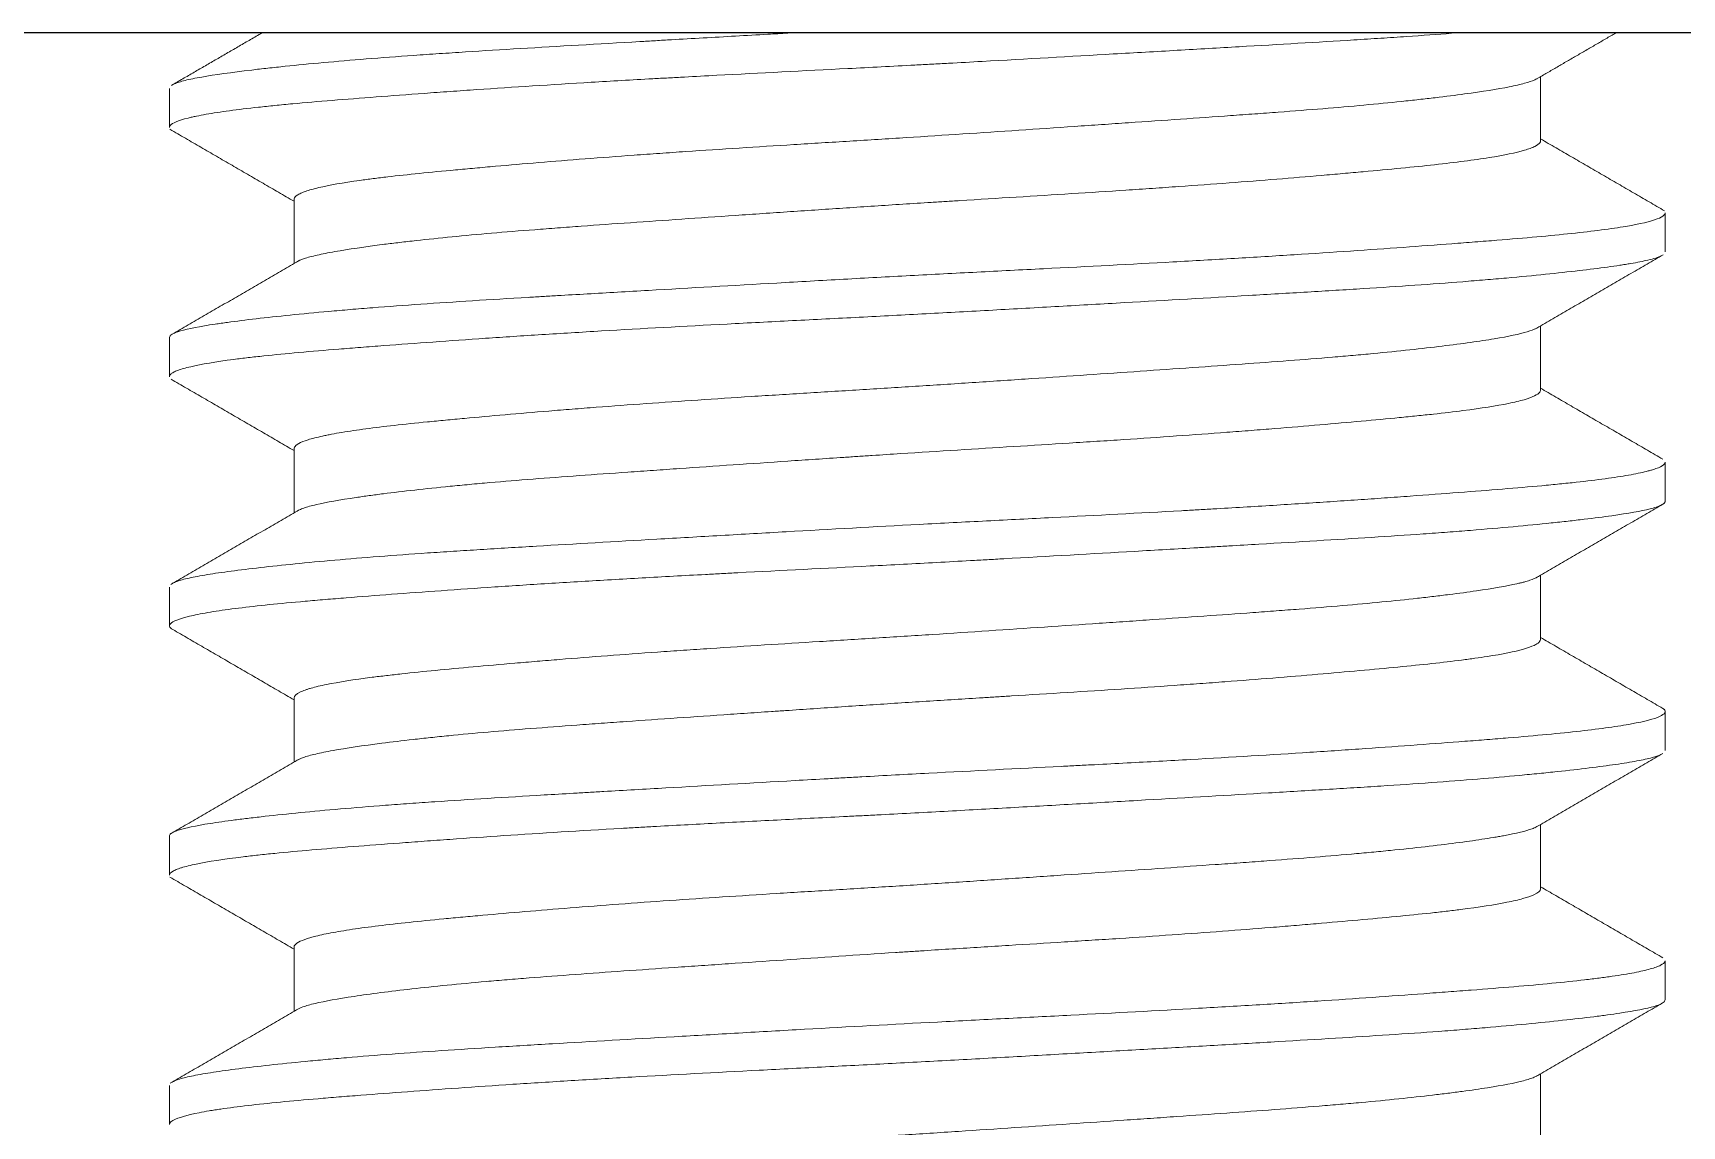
# Model space of a CAD drawing. Extents: x 10469 to 11055, y -15402 to -14985.
# Drawn here: x 10785.74 to 10792.36, y -15282.5 to -15278.12 of the extents above; entities that cross this region are included whole.
import ezdxf

# ---------------------------------------------------------------- set-up
doc = ezdxf.new("R2010")
doc.units = 0
doc.header["$MEASUREMENT"] = 0
doc.linetypes.add('HIDDEN2', pattern=[4.7625, 3.175, -1.5875])
doc.layers.get('0').update_dxf_attribs({"linetype": 'CONTINUOUS'})
doc.layers.add('1', color=4, linetype='HIDDEN2')

# ---------------------------------------------------------------- blocks, each defined once
blk = doc.blocks.new('ZF35533')
at = {"layer": '1', "color": 7, "linetype": 'Continuous', "lineweight": 18}
for p, q in [((4976.0463, -467.7006), (4976.0463, -467.442)), ((4970.5463, -467.4894), (4970.5463, -467.6442)), ((4971.0463, -467.9328), (4971.0463, -468.1914)), ((4976.5463, -468.1449), (4976.5463, -467.9889)), ((4976.0463, -468.7), (4976.0463, -468.4418)), ((4970.5463, -468.4889), (4970.5491, -468.4816)), ((4970.5463, -468.4888), (4970.5463, -468.6442)), ((4971.0463, -468.9336), (4971.0463, -469.1914)), ((4976.5463, -469.144), (4976.5463, -468.9894)), ((4976.0463, -469.7005), (4976.0463, -469.4419)), ((4970.5463, -469.4892), (4970.5463, -469.6447)), ((4971.0463, -469.9329), (4971.0463, -470.1914)), ((4976.5463, -470.1444), (4976.5463, -469.9885)), ((4976.0463, -470.7003), (4976.0463, -470.4418)), ((4970.5463, -470.4892), (4970.5463, -470.644)), ((4971.0463, -470.9332), (4971.0463, -471.1914)), ((4976.5463, -471.1444), (4976.5463, -470.9893)), ((4976.0463, -471.7001), (4976.0463, -471.442)), ((4970.5463, -471.4886), (4970.5463, -471.6447))]:
    blk.add_line(p, q, dxfattribs=at)
for points, knots in [([(4975.6898, -467.2678), (4975.6324, -467.2722), (4975.5723, -467.2765), (4975.4757, -467.2831), (4975.4407, -467.2854), (4975.37, -467.29), (4975.3341, -467.2922), (4975.1522, -467.3036), (4974.9987, -467.3126), (4974.7567, -467.3266), (4974.6741, -467.3314), (4974.547, -467.3387), (4974.5044, -467.3411), (4974.4188, -467.346), (4974.3758, -467.3485), (4974.1601, -467.3608), (4973.9846, -467.3709), (4973.7616, -467.3832), (4973.6945, -467.3869), (4973.6269, -467.3906), (4973.5818, -467.393), (4973.5592, -467.3942), (4973.4464, -467.4002), (4973.3569, -467.4048), (4973.0901, -467.4185), (4972.9147, -467.4273), (4972.6986, -467.4387), (4972.6555, -467.441), (4972.5912, -467.4445), (4972.5698, -467.4457), (4972.5272, -467.448), (4972.4215, -467.4538), (4972.3188, -467.4598), (4972.0779, -467.4741), (4971.9249, -467.484), (4971.7613, -467.4952), (4971.7433, -467.4964), (4971.7074, -467.4989), (4971.6896, -467.5002), (4971.6368, -467.5039), (4971.6023, -467.5064), (4971.5012, -467.5138), (4971.4367, -467.5186), (4971.2521, -467.5326), (4971.1407, -467.5415), (4971.029, -467.5518), (4971.0168, -467.553), (4970.9928, -467.5553), (4970.9575, -467.5587), (4970.9244, -467.5622), (4970.8609, -467.5691), (4970.7836, -467.5784), (4970.7209, -467.588), (4970.6794, -467.5953), (4970.6601, -467.599), (4970.6428, -467.6027), (4970.6318, -467.6052), (4970.6265, -467.6065), (4970.5813, -467.6178), (4970.5575, -467.6279), (4970.5471, -467.6404), (4970.5461, -467.6431), (4970.5464, -467.6459)], [0, 0, 0, 0, 0.034722, 0.034722, 0.053593, 0.053593, 0.072463, 0.072463, 0.147946, 0.147946, 0.185688, 0.185688, 0.204559, 0.204559, 0.223429, 0.223429, 0.298912, 0.298912, 0.317783, 0.327218, 0.327218, 0.336654, 0.336654, 0.374395, 0.374395, 0.449878, 0.449878, 0.468749, 0.468749, 0.478184, 0.478184, 0.48762, 0.525361, 0.525361, 0.600844, 0.600844, 0.610279, 0.610279, 0.619715, 0.619715, 0.638586, 0.638586, 0.676327, 0.676327, 0.75181, 0.75181, 0.761245, 0.761245, 0.770681, 0.789551, 0.789551, 0.827293, 0.865034, 0.865034, 0.883905, 0.893341, 0.893341, 0.902776, 0.902776, 0.978259, 0.978259, 1, 1, 1, 1]), ([(4970.5616, -467.4728), (4970.563, -467.472), (4970.5646, -467.4713), (4970.5714, -467.4683), (4970.5776, -467.466), (4970.5919, -467.4615), (4970.6002, -467.4592), (4970.6278, -467.4524), (4970.65, -467.4479), (4970.7279, -467.4342), (4970.7947, -467.4249), (4970.8972, -467.4128), (4970.9186, -467.4103), (4970.9634, -467.4054), (4970.9867, -467.4029), (4971.0587, -467.3954), (4971.161, -467.3855), (4971.2756, -467.3757), (4971.3963, -467.366), (4971.4597, -467.3612), (4971.5596, -467.3542), (4971.5938, -467.3519), (4971.6632, -467.3473), (4971.6984, -467.345), (4971.8055, -467.3382), (4971.8791, -467.3336), (4972.1059, -467.32), (4972.2652, -467.3108), (4972.454, -467.3), (4972.4751, -467.2988), (4972.5173, -467.2963), (4972.5809, -467.2927), (4972.6448, -467.289), (4972.7734, -467.2816), (4972.8863, -467.2752), (4973.0005, -467.2687), (4973.0272, -467.2672)], [0, 0, 0, 0, 0.011073, 0.011073, 0.045641, 0.045641, 0.080209, 0.080209, 0.149346, 0.149346, 0.287619, 0.287619, 0.322187, 0.322187, 0.356755, 0.356755, 0.425892, 0.495028, 0.495028, 0.564165, 0.564165, 0.598733, 0.598733, 0.633301, 0.633301, 0.702438, 0.702438, 0.840711, 0.840711, 0.857995, 0.857995, 0.875279, 0.909847, 0.909847, 0.978984, 1, 1, 1, 1]), ([(4976.0323, -467.4501), (4976.0296, -467.4517), (4976.0175, -467.4578), (4975.9993, -467.4639), (4975.9738, -467.4709), (4975.9645, -467.4732), (4975.944, -467.4779), (4975.9329, -467.4802), (4975.8734, -467.492), (4975.8133, -467.5016), (4975.7052, -467.5163), (4975.6661, -467.5212), (4975.6028, -467.5287), (4975.581, -467.5312), (4975.5357, -467.5363), (4975.5124, -467.5388), (4975.4407, -467.5463), (4975.3906, -467.5512), (4975.2855, -467.5609), (4975.2306, -467.5656), (4975.1161, -467.575), (4975.0565, -467.5796), (4974.9635, -467.5866), (4974.9318, -467.5889), (4974.8678, -467.5936), (4974.8355, -467.5959), (4974.6719, -467.6076), (4974.5355, -467.617), (4974.3579, -467.6292), (4974.322, -467.6317), (4974.2495, -467.6366), (4974.2129, -467.6392), (4974.1021, -467.6467), (4974.0279, -467.6517), (4973.8045, -467.6668), (4973.6544, -467.6768), (4973.4652, -467.6887), (4973.4273, -467.6911), (4973.3513, -467.6958), (4973.3132, -467.6982), (4973.1998, -467.7052), (4973.1251, -467.7098), (4972.9034, -467.7236), (4972.759, -467.7328), (4972.6004, -467.7435), (4972.5828, -467.7447), (4972.5478, -467.7471), (4972.5303, -467.7484), (4972.4782, -467.752), (4972.444, -467.7545), (4972.3427, -467.7618), (4972.2771, -467.7667), (4972.086, -467.7816), (4971.9661, -467.7916), (4971.84, -467.8027), (4971.8261, -467.804), (4971.7986, -467.8064), (4971.785, -467.8077), (4971.7449, -467.8113), (4971.7189, -467.8137), (4971.6427, -467.8207), (4971.5467, -467.83), (4971.4616, -467.8392), (4971.4018, -467.8462), (4971.3729, -467.8497), (4971.3457, -467.8532), (4971.3278, -467.8556), (4971.3191, -467.8568), (4971.2424, -467.8675), (4971.1875, -467.8772), (4971.1245, -467.892), (4971.1068, -467.897), (4971.0851, -467.9045), (4971.0787, -467.9071), (4971.0703, -467.9109), (4971.0677, -467.9121), (4971.063, -467.9147), (4971.0609, -467.9159), (4971.0514, -467.9222), (4971.0472, -467.9271), (4971.0463, -467.9326), (4971.0463, -467.9333), (4971.0463, -467.9339)], [0, 0, 0, 0, 0.010038, 0.039914, 0.039914, 0.054852, 0.054852, 0.06979, 0.06979, 0.129541, 0.129541, 0.159417, 0.159417, 0.174355, 0.174355, 0.189292, 0.189292, 0.219168, 0.219168, 0.249044, 0.249044, 0.27892, 0.27892, 0.293858, 0.293858, 0.308795, 0.308795, 0.368547, 0.368547, 0.383485, 0.383485, 0.398423, 0.398423, 0.428298, 0.428298, 0.48805, 0.48805, 0.502988, 0.502988, 0.517925, 0.517925, 0.547801, 0.547801, 0.607553, 0.607553, 0.615021, 0.615021, 0.62249, 0.62249, 0.637428, 0.637428, 0.667304, 0.667304, 0.727055, 0.727055, 0.734524, 0.734524, 0.741993, 0.741993, 0.756931, 0.756931, 0.786807, 0.816683, 0.816683, 0.83162, 0.839089, 0.839089, 0.846558, 0.846558, 0.90631, 0.90631, 0.936185, 0.936185, 0.951123, 0.951123, 0.958592, 0.958592, 0.966061, 0.966061, 0.995937, 0.995937, 1, 1, 1, 1]), ([(4971.0573, -468.1851), (4971.064, -468.1807), (4971.074, -468.1763), (4971.1007, -468.1672), (4971.1178, -468.1626), (4971.1487, -468.1555), (4971.1598, -468.1532), (4971.1836, -468.1484), (4971.1963, -468.1461), (4971.2637, -468.1342), (4971.3301, -468.1245), (4971.4285, -468.112), (4971.449, -468.1095), (4971.4916, -468.1045), (4971.5137, -468.1019), (4971.5818, -468.0943), (4971.6297, -468.0893), (4971.7304, -468.0795), (4971.7832, -468.0746), (4971.8937, -468.0651), (4971.9513, -468.0604), (4972.0416, -468.0534), (4972.0723, -468.0511), (4972.1349, -468.0464), (4972.1665, -468.044), (4972.2627, -468.037), (4972.3283, -468.0324), (4972.5297, -468.0182), (4972.6698, -468.0086), (4972.8344, -467.9973), (4972.8528, -467.9961), (4972.8897, -467.9936), (4972.945, -467.9898), (4973.0006, -467.986), (4973.112, -467.9784), (4973.2614, -467.9684), (4973.4123, -467.9584), (4973.5261, -467.9511), (4973.5831, -467.9474), (4973.6404, -467.9438), (4973.6786, -467.9414), (4973.6977, -467.9402), (4973.8695, -467.9296), (4974.0191, -467.9205), (4974.2388, -467.9066), (4974.3113, -467.9019), (4974.4188, -467.8948), (4974.4545, -467.8924), (4974.5077, -467.8888), (4974.5254, -467.8876), (4974.5604, -467.8851), (4974.5778, -467.8839), (4974.7335, -467.873), (4974.8644, -467.8631), (4975.0499, -467.8481), (4975.1098, -467.843), (4975.197, -467.8355), (4975.2256, -467.833), (4975.2814, -467.8281), (4975.3087, -467.8256), (4975.4414, -467.8136), (4975.5367, -467.8044), (4975.6636, -467.7905), (4975.7031, -467.7858), (4975.7767, -467.7763), (4975.8101, -467.7715), (4975.9005, -467.7571), (4975.9478, -467.7473), (4975.9906, -467.7347), (4975.9983, -467.7321), (4976.0121, -467.7271), (4976.0182, -467.7245), (4976.0337, -467.7169), (4976.0405, -467.7119), (4976.0454, -467.7048), (4976.0462, -467.7026), (4976.0463, -467.7004)], [0, 0, 0, 0, 0.028736, 0.028736, 0.058669, 0.058669, 0.073635, 0.073635, 0.088602, 0.088602, 0.148468, 0.148468, 0.163434, 0.163434, 0.178401, 0.178401, 0.208334, 0.208334, 0.238266, 0.238266, 0.268199, 0.268199, 0.283166, 0.283166, 0.298132, 0.298132, 0.328065, 0.328065, 0.387931, 0.387931, 0.395414, 0.395414, 0.402898, 0.417864, 0.417864, 0.447797, 0.47773, 0.47773, 0.492696, 0.50018, 0.50018, 0.507663, 0.507663, 0.567529, 0.567529, 0.597462, 0.597462, 0.612428, 0.612428, 0.619912, 0.619912, 0.627395, 0.627395, 0.687261, 0.687261, 0.717194, 0.717194, 0.73216, 0.73216, 0.747127, 0.747127, 0.806992, 0.806992, 0.836925, 0.836925, 0.866858, 0.866858, 0.926724, 0.926724, 0.941691, 0.941691, 0.956657, 0.956657, 0.98659, 0.98659, 1, 1, 1, 1]), ([(4970.5568, -468.4754), (4970.5606, -468.4731), (4970.5653, -468.4709), (4970.5939, -468.4596), (4970.6324, -468.4507), (4970.7, -468.4392), (4970.7217, -468.4358), (4970.7457, -468.4322), (4970.7622, -468.4299), (4970.7707, -468.4287), (4970.8144, -468.4227), (4970.8527, -468.4179), (4970.9781, -468.4034), (4971.0752, -468.3935), (4971.2136, -468.3811), (4971.2421, -468.3786), (4971.2862, -468.3749), (4971.3012, -468.3736), (4971.3314, -468.3712), (4971.3466, -468.3699), (4971.4238, -468.3639), (4971.488, -468.3592), (4971.6883, -468.3453), (4971.8318, -468.3364), (4972.0046, -468.3261), (4972.0239, -468.325), (4972.063, -468.3227), (4972.0827, -468.3215), (4972.1421, -468.318), (4972.182, -468.3157), (4972.3028, -468.3087), (4972.3848, -468.304), (4972.6344, -468.2896), (4972.8062, -468.2797), (4973.0276, -468.2672), (4973.0723, -468.2646), (4973.1614, -468.2596), (4973.2059, -468.2571), (4973.3396, -468.2496), (4973.4287, -468.2447), (4973.6071, -468.2352), (4973.6962, -468.2306), (4973.83, -468.2237), (4973.8746, -468.2214), (4973.9638, -468.2169), (4974.0085, -468.2146), (4974.2312, -468.2033), (4974.404, -468.1943), (4974.6554, -468.1804), (4974.7379, -468.1757), (4974.8597, -468.1685), (4974.8999, -468.1661), (4974.9797, -468.1612), (4975.0194, -468.1587), (4975.2139, -468.1464), (4975.3594, -468.1364), (4975.5628, -468.1217), (4975.6282, -468.1169), (4975.7224, -468.1097), (4975.7532, -468.1074), (4975.8135, -468.1027), (4975.8427, -468.1004), (4975.9847, -468.089), (4976.0846, -468.0801), (4976.2144, -468.0663), (4976.2542, -468.0616), (4976.3088, -468.0545), (4976.3262, -468.0521), (4976.3588, -468.0472), (4976.3742, -468.0448), (4976.4459, -468.0326), (4976.4876, -468.0227), (4976.527, -468.0077), (4976.5362, -468.0027), (4976.544, -467.9953), (4976.5455, -467.9928), (4976.5462, -467.9899), (4976.5463, -467.9893), (4976.5463, -467.9888)], [0, 0, 0, 0, 0.01454, 0.01454, 0.07317, 0.07317, 0.087828, 0.095157, 0.095157, 0.102486, 0.102486, 0.131801, 0.131801, 0.190431, 0.190431, 0.205089, 0.205089, 0.212418, 0.212418, 0.219747, 0.219747, 0.249062, 0.249062, 0.307692, 0.307692, 0.315021, 0.315021, 0.32235, 0.32235, 0.337007, 0.337007, 0.366323, 0.366323, 0.424953, 0.424953, 0.439611, 0.439611, 0.454268, 0.454268, 0.483583, 0.483583, 0.512899, 0.512899, 0.527556, 0.527556, 0.542214, 0.542214, 0.600844, 0.600844, 0.630159, 0.630159, 0.644817, 0.644817, 0.659475, 0.659475, 0.718105, 0.718105, 0.74742, 0.74742, 0.762078, 0.762078, 0.776735, 0.776735, 0.835366, 0.835366, 0.864681, 0.864681, 0.879339, 0.879339, 0.893996, 0.893996, 0.952627, 0.952627, 0.981942, 0.981942, 0.9966, 0.9966, 1, 1, 1, 1]), ([(4976.5304, -468.1609), (4976.5188, -468.1667), (4976.5009, -468.1723), (4976.4577, -468.1825), (4976.4347, -468.187), (4976.4009, -468.1928), (4976.3939, -468.1939), (4976.3794, -468.1962), (4976.3718, -468.1974), (4976.3486, -468.2009), (4976.3322, -468.2033), (4976.2458, -468.2151), (4976.1627, -468.2248), (4976.0172, -468.2396), (4975.9653, -468.2446), (4975.882, -468.2521), (4975.8533, -468.2546), (4975.7947, -468.2595), (4975.7648, -468.2619), (4975.6116, -468.274), (4975.4786, -468.2831), (4975.299, -468.2944), (4975.2625, -468.2967), (4975.188, -468.3013), (4975.15, -468.3036), (4975.0344, -468.3105), (4974.9558, -468.3151), (4974.7154, -468.329), (4974.5492, -468.3386), (4974.334, -468.3509), (4974.2906, -468.3534), (4974.2029, -468.3584), (4974.1587, -468.3609), (4974.0261, -468.3684), (4973.8489, -468.3785), (4973.6709, -468.3883), (4973.4926, -468.3978), (4973.4032, -468.4025), (4973.2689, -468.4093), (4973.2241, -468.4116), (4973.1343, -468.4162), (4973.0897, -468.4185), (4972.9569, -468.4252), (4972.8695, -468.4297), (4972.6107, -468.4433), (4972.4428, -468.4525), (4972.2387, -468.4645), (4972.1981, -468.467), (4972.1182, -468.4718), (4972.0789, -468.4743), (4971.9626, -468.4816), (4971.8124, -468.4915), (4971.6715, -468.5014), (4971.5353, -468.5113), (4971.4696, -468.5161), (4971.3746, -468.5233), (4971.3437, -468.5256), (4971.2837, -468.5303), (4971.2545, -468.5326), (4971.1695, -468.5394), (4971.0627, -468.5484), (4970.9689, -468.5575), (4970.9036, -468.5644), (4970.8721, -468.5679), (4970.8426, -468.5714), (4970.8233, -468.5738), (4970.8139, -468.575), (4970.7315, -468.5857), (4970.6741, -468.5954), (4970.6107, -468.6102), (4970.5934, -468.6152), (4970.5733, -468.6227), (4970.5676, -468.6252), (4970.5605, -468.629), (4970.5583, -468.6302), (4970.5546, -468.6327), (4970.5484, -468.6375), (4970.5461, -468.6422), (4970.5464, -468.6457)], [0, 0, 0, 0, 0.037194, 0.037194, 0.066619, 0.066619, 0.073976, 0.073976, 0.081332, 0.081332, 0.096045, 0.096045, 0.154896, 0.154896, 0.184322, 0.184322, 0.199034, 0.199034, 0.213747, 0.213747, 0.272598, 0.272598, 0.287311, 0.287311, 0.302024, 0.302024, 0.33145, 0.33145, 0.390301, 0.390301, 0.405014, 0.405014, 0.419726, 0.419726, 0.449152, 0.478578, 0.478578, 0.508003, 0.508003, 0.522716, 0.522716, 0.537429, 0.537429, 0.566854, 0.566854, 0.625705, 0.625705, 0.640418, 0.640418, 0.655131, 0.655131, 0.684557, 0.713982, 0.713982, 0.743408, 0.743408, 0.758121, 0.758121, 0.772833, 0.772833, 0.802259, 0.831685, 0.831685, 0.846397, 0.853754, 0.853754, 0.86111, 0.86111, 0.919961, 0.919961, 0.949387, 0.949387, 0.9641, 0.9641, 0.971456, 0.971456, 0.978813, 1, 1, 1, 1]), ([(4976.0286, -468.4522), (4976.0199, -468.4566), (4976.0081, -468.461), (4975.9623, -468.4746), (4975.9183, -468.4839), (4975.8467, -468.4958), (4975.8316, -468.4982), (4975.7995, -468.5031), (4975.7827, -468.5056), (4975.7303, -468.5129), (4975.6925, -468.5179), (4975.5707, -468.5328), (4975.4784, -468.5428), (4975.3487, -468.5551), (4975.322, -468.5576), (4975.2676, -468.5624), (4975.2399, -468.5648), (4975.1552, -468.5718), (4975.0967, -468.5765), (4974.9153, -468.5903), (4974.7865, -468.5995), (4974.581, -468.6139), (4974.5114, -468.6187), (4974.3704, -468.6284), (4974.2275, -468.6382), (4974.0807, -468.6482), (4973.9692, -468.6557), (4973.9317, -468.6582), (4973.8564, -468.6633), (4973.8184, -468.6658), (4973.7048, -468.6733), (4973.6293, -468.6783), (4973.4785, -468.6879), (4973.3281, -468.6973), (4973.1783, -468.7065), (4973.0663, -468.7134), (4973.0289, -468.7158), (4972.9545, -468.7204), (4972.9177, -468.7227), (4972.7349, -468.7344), (4972.594, -468.7438), (4972.3903, -468.7583), (4972.3237, -468.7632), (4972.2258, -468.7707), (4972.1935, -468.7732), (4972.1302, -468.7782), (4972.0992, -468.7807), (4971.9467, -468.7932), (4971.8338, -468.8031), (4971.704, -468.815), (4971.6659, -468.8186), (4971.6292, -468.8221), (4971.6049, -468.8245), (4971.593, -468.8256), (4971.534, -468.8315), (4971.49, -468.8361), (4971.3668, -468.85), (4971.2965, -468.8593), (4971.2238, -468.8714), (4971.21, -468.8738), (4971.1904, -468.8775), (4971.1841, -468.8787), (4971.1719, -468.8812), (4971.166, -468.8825), (4971.1377, -468.8887), (4971.1184, -468.8936), (4971.0708, -468.9086), (4971.0523, -468.9187), (4971.047, -468.9298), (4971.0466, -468.931), (4971.0463, -468.9329), (4971.0463, -468.9335), (4971.0463, -468.9342)], [0, 0, 0, 0, 0.028791, 0.028791, 0.088772, 0.088772, 0.103767, 0.103767, 0.118762, 0.118762, 0.148753, 0.148753, 0.208734, 0.208734, 0.223729, 0.223729, 0.238724, 0.238724, 0.268714, 0.268714, 0.328695, 0.328695, 0.358686, 0.358686, 0.388676, 0.418667, 0.418667, 0.433662, 0.433662, 0.448657, 0.448657, 0.478647, 0.478647, 0.508638, 0.538628, 0.538628, 0.553624, 0.553624, 0.568619, 0.568619, 0.6286, 0.6286, 0.65859, 0.65859, 0.673585, 0.673585, 0.68858, 0.68858, 0.748561, 0.748561, 0.763557, 0.771054, 0.771054, 0.778552, 0.778552, 0.808542, 0.808542, 0.868523, 0.868523, 0.883518, 0.883518, 0.891016, 0.891016, 0.898513, 0.898513, 0.928504, 0.928504, 0.988485, 0.988485, 0.995982, 0.995982, 1, 1, 1, 1]), ([(4971.0593, -469.1839), (4971.0618, -469.1824), (4971.0647, -469.1809), (4971.0729, -469.177), (4971.0788, -469.1747), (4971.099, -469.1677), (4971.1158, -469.1631), (4971.176, -469.1492), (4971.2291, -469.1397), (4971.3122, -469.1275), (4971.3297, -469.125), (4971.366, -469.12), (4971.3849, -469.1175), (4971.4437, -469.1101), (4971.5276, -469.1001), (4971.6224, -469.0901), (4971.6977, -469.0827), (4971.7235, -469.0802), (4971.7765, -469.0753), (4971.8037, -469.0729), (4971.9431, -469.0608), (4972.0625, -469.0516), (4972.253, -469.0377), (4972.3184, -469.0331), (4972.4194, -469.026), (4972.4535, -469.0236), (4972.5228, -469.0188), (4972.5579, -469.0163), (4972.7343, -469.0041), (4972.8789, -468.9943), (4973.1008, -468.9792), (4973.1943, -468.9729), (4973.2893, -468.9666), (4973.3273, -468.964), (4973.3464, -468.9628), (4973.4037, -468.959), (4973.4418, -468.9565), (4973.6318, -468.9442), (4973.7827, -468.935), (4974.0073, -468.9211), (4974.0818, -468.9165), (4974.1746, -468.9107), (4974.1932, -468.9095), (4974.2301, -468.9071), (4974.2851, -468.9036), (4974.3393, -468.9001), (4974.5182, -468.8883), (4974.6557, -468.8786), (4974.8204, -468.8662), (4974.853, -468.8637), (4974.9175, -468.8587), (4974.9494, -468.8562), (4975.0433, -468.8486), (4975.1034, -468.8436), (4975.219, -468.8336), (4975.2744, -468.8287), (4975.3805, -468.8191), (4975.4312, -468.8144), (4975.5037, -468.8074), (4975.5272, -468.805), (4975.573, -468.8003), (4975.5952, -468.798), (4975.6592, -468.791), (4975.6988, -468.7863), (4975.8084, -468.7723), (4975.8693, -468.7627), (4975.9298, -468.7503), (4975.9411, -468.7478), (4975.9619, -468.7428), (4975.9715, -468.7403), (4975.9975, -468.7327), (4976.0253, -468.7227), (4976.0396, -468.7126), (4976.0452, -468.7052), (4976.0462, -468.7028), (4976.0463, -468.7002), (4976.0463, -468.7001), (4976.0463, -468.7)], [0, 0, 0, 0, 0.009717, 0.009717, 0.024713, 0.024713, 0.054703, 0.054703, 0.114684, 0.114684, 0.129679, 0.129679, 0.144674, 0.144674, 0.174665, 0.204655, 0.204655, 0.21965, 0.21965, 0.234645, 0.234645, 0.294626, 0.294626, 0.324617, 0.324617, 0.339612, 0.339612, 0.354607, 0.354607, 0.414588, 0.414588, 0.444578, 0.452076, 0.452076, 0.459573, 0.459573, 0.474569, 0.474569, 0.534549, 0.534549, 0.56454, 0.56454, 0.572037, 0.572037, 0.579535, 0.59453, 0.59453, 0.654511, 0.654511, 0.669506, 0.669506, 0.684501, 0.684501, 0.714492, 0.714492, 0.744482, 0.744482, 0.774473, 0.774473, 0.789468, 0.789468, 0.804463, 0.804463, 0.834453, 0.834453, 0.894434, 0.894434, 0.909429, 0.909429, 0.924425, 0.924425, 0.954415, 0.984405, 0.984405, 0.999401, 0.999401, 1, 1, 1, 1]), ([(4970.5581, -469.4746), (4970.5627, -469.472), (4970.5787, -469.4649), (4970.6046, -469.4578), (4970.6354, -469.451), (4970.6467, -469.4487), (4970.6712, -469.4441), (4970.6843, -469.4418), (4970.7548, -469.4303), (4970.8257, -469.4209), (4970.954, -469.4063), (4971.0004, -469.4014), (4971.1007, -469.3913), (4971.2071, -469.3813), (4971.3251, -469.3716), (4971.4489, -469.362), (4971.5137, -469.3573), (4971.6153, -469.3504), (4971.6499, -469.3481), (4971.7206, -469.3435), (4971.7567, -469.3413), (4971.8665, -469.3344), (4971.9415, -469.3299), (4972.1721, -469.3162), (4972.3331, -469.3069), (4972.5435, -469.2948), (4972.5861, -469.2924), (4972.6722, -469.2874), (4972.7154, -469.285), (4972.8455, -469.2775), (4972.9328, -469.2725), (4973.1963, -469.2576), (4973.3741, -469.2476), (4973.5992, -469.2356), (4973.6445, -469.2333), (4973.7346, -469.2286), (4973.7795, -469.2263), (4973.9134, -469.2195), (4974.0019, -469.215), (4974.265, -469.2015), (4974.4373, -469.1925), (4974.6275, -469.1819), (4974.6485, -469.1808), (4974.6904, -469.1784), (4974.7527, -469.1748), (4974.8139, -469.1712), (4974.9347, -469.164), (4975.0917, -469.1543), (4975.2405, -469.1444), (4975.3491, -469.137), (4975.4025, -469.1332), (4975.4549, -469.1295), (4975.4895, -469.127), (4975.5067, -469.1258), (4975.5915, -469.1196), (4975.6562, -469.1148), (4975.7795, -469.1054), (4975.8967, -469.0963), (4976.0017, -469.0873), (4976.0758, -469.0804), (4976.0997, -469.0781), (4976.1344, -469.0747), (4976.1457, -469.0735), (4976.168, -469.0712), (4976.1789, -469.0701), (4976.2746, -469.0596), (4976.3446, -469.0502), (4976.4272, -469.0356), (4976.4511, -469.0306), (4976.4761, -469.0244), (4976.4809, -469.0231), (4976.4899, -469.0206), (4976.4942, -469.0193), (4976.5063, -469.0156), (4976.5133, -469.013), (4976.5313, -469.0055), (4976.5393, -469.0006), (4976.5452, -468.9934), (4976.5462, -468.9912), (4976.5463, -468.9889)], [0, 0, 0, 0, 0.016917, 0.046287, 0.046287, 0.060973, 0.060973, 0.075658, 0.075658, 0.134398, 0.134398, 0.163769, 0.163769, 0.193139, 0.222509, 0.222509, 0.25188, 0.25188, 0.266565, 0.266565, 0.28125, 0.28125, 0.31062, 0.31062, 0.369361, 0.369361, 0.384046, 0.384046, 0.398731, 0.398731, 0.428101, 0.428101, 0.486842, 0.486842, 0.501527, 0.501527, 0.516212, 0.516212, 0.545583, 0.545583, 0.604323, 0.604323, 0.611666, 0.611666, 0.619008, 0.633694, 0.633694, 0.663064, 0.692434, 0.692434, 0.707119, 0.714462, 0.714462, 0.721804, 0.721804, 0.751175, 0.751175, 0.780545, 0.809915, 0.809915, 0.824601, 0.824601, 0.831943, 0.831943, 0.839286, 0.839286, 0.898026, 0.898026, 0.927397, 0.927397, 0.934739, 0.934739, 0.942082, 0.942082, 0.956767, 0.956767, 0.986137, 0.986137, 1, 1, 1, 1]), ([(4976.5463, -469.1454), (4976.5462, -469.1464), (4976.546, -469.1474), (4976.5437, -469.1531), (4976.5377, -469.1576), (4976.5252, -469.1633), (4976.5225, -469.1645), (4976.5164, -469.1668), (4976.5132, -469.1679), (4976.5026, -469.1713), (4976.4946, -469.1736), (4976.4497, -469.1848), (4976.3986, -469.1939), (4976.2991, -469.2079), (4976.2622, -469.2127), (4976.2111, -469.2188), (4976.2006, -469.22), (4976.1793, -469.2225), (4976.1467, -469.2261), (4976.1123, -469.2298), (4975.9936, -469.2422), (4975.8859, -469.2521), (4975.7353, -469.2643), (4975.7044, -469.2667), (4975.6568, -469.2703), (4975.6407, -469.2715), (4975.6082, -469.2739), (4975.5917, -469.2751), (4975.5086, -469.2809), (4975.4399, -469.2855), (4975.227, -469.2991), (4975.0763, -469.308), (4974.8768, -469.3196), (4974.8364, -469.322), (4974.7749, -469.3256), (4974.7542, -469.3267), (4974.7127, -469.3291), (4974.6088, -469.3351), (4974.5033, -469.3412), (4974.2472, -469.3559), (4974.0726, -469.3659), (4973.8717, -469.3771), (4973.8493, -469.3784), (4973.8044, -469.3809), (4973.7819, -469.3821), (4973.7144, -469.3858), (4973.6694, -469.3883), (4973.5349, -469.3956), (4973.4456, -469.4003), (4973.1786, -469.414), (4973.0021, -469.4229), (4972.8051, -469.4331), (4972.7832, -469.4343), (4972.7396, -469.4365), (4972.6745, -469.44), (4972.6104, -469.4434), (4972.4835, -469.4504), (4972.3175, -469.4597), (4972.1581, -469.4693), (4972.0411, -469.4767), (4972.0025, -469.4791), (4971.9262, -469.4841), (4971.8884, -469.4866), (4971.7766, -469.4941), (4971.6332, -469.5041), (4971.501, -469.5138), (4971.3742, -469.5233), (4971.3135, -469.5279), (4971.2267, -469.5348), (4971.1985, -469.5371), (4971.1434, -469.5417), (4971.1166, -469.544), (4970.9872, -469.5554), (4970.8983, -469.5644), (4970.786, -469.5785), (4970.7521, -469.5832), (4970.7067, -469.5905), (4970.6925, -469.593), (4970.6659, -469.5979), (4970.6536, -469.6004), (4970.5972, -469.6128), (4970.5682, -469.6229), (4970.5481, -469.6376), (4970.5453, -469.6425), (4970.5473, -469.6496), (4970.549, -469.652), (4970.5537, -469.6561), (4970.5564, -469.6579), (4970.5597, -469.6596)], [0, 0, 0, 0, 0.005762, 0.005762, 0.033466, 0.033466, 0.040392, 0.040392, 0.047318, 0.047318, 0.06117, 0.06117, 0.116578, 0.116578, 0.144282, 0.144282, 0.151208, 0.151208, 0.158134, 0.171986, 0.171986, 0.227394, 0.227394, 0.241245, 0.241245, 0.248171, 0.248171, 0.255097, 0.255097, 0.282801, 0.282801, 0.338209, 0.338209, 0.352061, 0.352061, 0.358987, 0.358987, 0.365913, 0.393617, 0.393617, 0.449025, 0.449025, 0.455951, 0.455951, 0.462877, 0.462877, 0.476729, 0.476729, 0.504433, 0.504433, 0.55984, 0.55984, 0.566766, 0.566766, 0.573692, 0.587544, 0.587544, 0.615248, 0.642952, 0.642952, 0.656804, 0.656804, 0.670656, 0.670656, 0.69836, 0.726064, 0.726064, 0.753768, 0.753768, 0.76762, 0.76762, 0.781472, 0.781472, 0.83688, 0.83688, 0.864584, 0.864584, 0.878435, 0.878435, 0.892287, 0.892287, 0.947695, 0.947695, 0.975399, 0.975399, 0.989251, 0.989251, 1, 1, 1, 1]), ([(4976.0345, -469.4488), (4976.0274, -469.4533), (4976.0172, -469.4577), (4975.9967, -469.4645), (4975.9889, -469.4668), (4975.9758, -469.4703), (4975.9712, -469.4715), (4975.9616, -469.4738), (4975.9567, -469.475), (4975.91, -469.4855), (4975.8559, -469.4949), (4975.7561, -469.5094), (4975.7197, -469.5144), (4975.6603, -469.5218), (4975.6396, -469.5244), (4975.597, -469.5294), (4975.575, -469.5319), (4975.4621, -469.5444), (4975.3617, -469.5543), (4975.1961, -469.5685), (4975.1384, -469.5732), (4975.0479, -469.5802), (4975.0173, -469.5825), (4974.9552, -469.5872), (4974.9238, -469.5895), (4974.7646, -469.6011), (4974.6309, -469.6104), (4974.4559, -469.6225), (4974.4205, -469.6249), (4974.3488, -469.6299), (4974.3125, -469.6323), (4974.2033, -469.6398), (4974.13, -469.6448), (4973.9086, -469.6598), (4973.759, -469.6699), (4973.5695, -469.6821), (4973.5314, -469.6846), (4973.4551, -469.6894), (4973.4171, -469.6918), (4973.3035, -469.6988), (4973.2285, -469.7034), (4973.0053, -469.7172), (4972.8591, -469.7263), (4972.6796, -469.7382), (4972.6438, -469.7406), (4972.5733, -469.7454), (4972.5385, -469.7478), (4972.4354, -469.755), (4972.3014, -469.7648), (4972.1742, -469.7747), (4972.0814, -469.7822), (4972.0509, -469.7847), (4971.9908, -469.7897), (4971.9611, -469.7922), (4971.8738, -469.7997), (4971.8182, -469.8046), (4971.7123, -469.8142), (4971.6115, -469.8236), (4971.5211, -469.8328), (4971.4573, -469.8398), (4971.4367, -469.8421), (4971.3968, -469.8468), (4971.3775, -469.8491), (4971.2855, -469.8609), (4971.2248, -469.8704), (4971.1528, -469.8851), (4971.1267, -469.8913), (4971.1057, -469.8976), (4971.0978, -469.9001), (4971.094, -469.9014), (4971.0833, -469.9052), (4971.077, -469.9077), (4971.0541, -469.9185), (4971.0457, -469.9266), (4971.0463, -469.9344)], [0, 0, 0, 0, 0.028809, 0.028809, 0.04369, 0.04369, 0.05113, 0.05113, 0.058571, 0.058571, 0.118094, 0.118094, 0.147856, 0.147856, 0.162737, 0.162737, 0.177618, 0.177618, 0.237142, 0.237142, 0.266904, 0.266904, 0.281785, 0.281785, 0.296666, 0.296666, 0.356189, 0.356189, 0.37107, 0.37107, 0.385951, 0.385951, 0.415713, 0.415713, 0.475237, 0.475237, 0.490118, 0.490118, 0.504999, 0.504999, 0.534761, 0.534761, 0.594284, 0.594284, 0.609165, 0.609165, 0.624046, 0.624046, 0.653808, 0.68357, 0.68357, 0.698451, 0.698451, 0.713332, 0.713332, 0.743094, 0.743094, 0.772856, 0.802618, 0.802618, 0.817499, 0.817499, 0.832379, 0.832379, 0.891903, 0.891903, 0.921665, 0.929106, 0.929106, 0.936546, 0.936546, 0.951427, 0.951427, 1, 1, 1, 1]), ([(4971.0601, -470.1834), (4971.066, -470.1799), (4971.0844, -470.1719), (4971.1131, -470.1638), (4971.1428, -470.1568), (4971.1536, -470.1545), (4971.1769, -470.1497), (4971.1894, -470.1473), (4971.2559, -470.1354), (4971.3214, -470.1257), (4971.4376, -470.1108), (4971.4793, -470.1058), (4971.5464, -470.0983), (4971.5696, -470.0957), (4971.6174, -470.0907), (4971.6419, -470.0882), (4971.7172, -470.0807), (4971.7698, -470.0758), (4971.8794, -470.0663), (4971.9936, -470.057), (4972.117, -470.0477), (4972.2131, -470.0406), (4972.2457, -470.0383), (4972.3115, -470.0336), (4972.3448, -470.0312), (4972.5126, -470.0194), (4972.6521, -470.0098), (4972.833, -469.9974), (4972.8877, -469.9937), (4972.9432, -469.9899), (4972.9804, -469.9874), (4972.9991, -469.9861), (4973.0926, -469.9798), (4973.2426, -469.9696), (4973.3933, -469.9597), (4973.5444, -469.9499), (4973.6202, -469.9451), (4973.7341, -469.938), (4973.7721, -469.9356), (4973.8292, -469.9321), (4973.8482, -469.9309), (4973.8861, -469.9286), (4973.9051, -469.9274), (4973.9993, -469.9216), (4974.0737, -469.917), (4974.294, -469.9031), (4974.437, -469.8938), (4974.6109, -469.8816), (4974.6455, -469.8792), (4974.7136, -469.8742), (4974.7472, -469.8717), (4974.8463, -469.8643), (4974.9104, -469.8593), (4975.0966, -469.8443), (4975.2128, -469.8343), (4975.3747, -469.8197), (4975.4259, -469.8149), (4975.5224, -469.8056), (4975.6133, -469.7963), (4975.693, -469.787), (4975.7485, -469.78), (4975.7662, -469.7776), (4975.8004, -469.7728), (4975.8167, -469.7704), (4975.894, -469.7583), (4975.9424, -469.7485), (4975.9952, -469.7335), (4976.0095, -469.7284), (4976.0259, -469.7208), (4976.0305, -469.7183), (4976.038, -469.7132), (4976.0409, -469.7107), (4976.045, -469.7056), (4976.0461, -469.703), (4976.0463, -469.7005)], [0, 0, 0, 0, 0.022596, 0.052645, 0.052645, 0.067669, 0.067669, 0.082693, 0.082693, 0.142789, 0.142789, 0.172837, 0.172837, 0.187861, 0.187861, 0.202885, 0.202885, 0.232933, 0.232933, 0.262981, 0.293029, 0.293029, 0.308053, 0.308053, 0.323077, 0.323077, 0.383173, 0.383173, 0.398197, 0.405709, 0.405709, 0.413221, 0.413221, 0.443269, 0.473317, 0.473317, 0.503366, 0.503366, 0.51839, 0.51839, 0.525902, 0.525902, 0.533414, 0.533414, 0.563462, 0.563462, 0.623558, 0.623558, 0.638582, 0.638582, 0.653606, 0.653606, 0.683654, 0.683654, 0.74375, 0.74375, 0.773798, 0.773798, 0.803846, 0.833894, 0.833894, 0.848918, 0.848918, 0.863942, 0.863942, 0.924039, 0.924039, 0.954087, 0.954087, 0.969111, 0.969111, 0.984135, 0.984135, 1, 1, 1, 1]), ([(4970.5463, -470.4891), (4970.5461, -470.4855), (4970.548, -470.4821), (4970.555, -470.4763), (4970.5589, -470.474), (4970.5662, -470.4706), (4970.5689, -470.4694), (4970.5747, -470.4672), (4970.5779, -470.466), (4970.6087, -470.4558), (4970.6517, -470.4469), (4970.7388, -470.4331), (4970.7717, -470.4284), (4970.8177, -470.4224), (4970.8272, -470.4212), (4970.8466, -470.4188), (4970.8565, -470.4176), (4970.8869, -470.4139), (4970.9081, -470.4115), (4971.0178, -470.3993), (4971.1186, -470.3893), (4971.2892, -470.3745), (4971.3494, -470.3696), (4971.4287, -470.3636), (4971.4448, -470.3624), (4971.4772, -470.36), (4971.5263, -470.3565), (4971.5768, -470.353), (4971.7478, -470.3416), (4971.8938, -470.3327), (4972.0877, -470.3212), (4972.1468, -470.3177), (4972.2071, -470.3142), (4972.2477, -470.3119), (4972.2681, -470.3107), (4972.3706, -470.3048), (4972.4537, -470.3), (4972.7062, -470.2855), (4972.8788, -470.2756), (4973.1, -470.2631), (4973.1445, -470.2605), (4973.2117, -470.2568), (4973.2341, -470.2555), (4973.2791, -470.253), (4973.3914, -470.2468), (4973.5032, -470.2407), (4973.771, -470.2266), (4973.9485, -470.2177), (4974.1471, -470.2075), (4974.1691, -470.2064), (4974.2132, -470.2041), (4974.2352, -470.203), (4974.301, -470.1996), (4974.3445, -470.1973), (4974.4738, -470.1904), (4974.5584, -470.1858), (4974.8075, -470.1718), (4974.9674, -470.1622), (4975.1593, -470.1498), (4975.1973, -470.1473), (4975.2718, -470.1423), (4975.3083, -470.1398), (4975.4158, -470.1323), (4975.4848, -470.1274), (4975.6175, -470.1177), (4975.6811, -470.1129), (4975.7726, -470.1059), (4975.8024, -470.1036), (4975.8606, -470.099), (4975.8891, -470.0967), (4976.0276, -470.0852), (4976.124, -470.0763), (4976.2476, -470.0624), (4976.2854, -470.0577), (4976.3367, -470.0506), (4976.3529, -470.0482), (4976.3834, -470.0433), (4976.3979, -470.0408), (4976.4647, -470.0285), (4976.5021, -470.0185), (4976.5348, -470.0036), (4976.5417, -469.9986), (4976.5462, -469.9913), (4976.5466, -469.9889), (4976.5456, -469.9842), (4976.544, -469.9818), (4976.5403, -469.9784), (4976.5389, -469.9774), (4976.5374, -469.9764)], [0, 0, 0, 0, 0.020684, 0.020684, 0.034585, 0.034585, 0.041536, 0.041536, 0.048487, 0.048487, 0.104092, 0.104092, 0.131894, 0.131894, 0.138845, 0.138845, 0.145795, 0.145795, 0.159697, 0.159697, 0.215302, 0.215302, 0.243104, 0.243104, 0.250055, 0.250055, 0.257005, 0.270907, 0.270907, 0.326512, 0.326512, 0.340413, 0.347364, 0.347364, 0.354314, 0.354314, 0.382117, 0.382117, 0.437722, 0.437722, 0.451623, 0.451623, 0.458574, 0.458574, 0.465524, 0.493327, 0.493327, 0.548932, 0.548932, 0.555882, 0.555882, 0.562833, 0.562833, 0.576734, 0.576734, 0.604537, 0.604537, 0.660142, 0.660142, 0.674043, 0.674043, 0.687944, 0.687944, 0.715747, 0.715747, 0.743549, 0.743549, 0.75745, 0.75745, 0.771352, 0.771352, 0.826957, 0.826957, 0.854759, 0.854759, 0.86866, 0.86866, 0.882562, 0.882562, 0.938167, 0.938167, 0.965969, 0.965969, 0.97987, 0.97987, 0.993772, 0.993772, 1, 1, 1, 1]), ([(4976.5281, -470.1621), (4976.5197, -470.1659), (4976.5085, -470.1697), (4976.4779, -470.178), (4976.4574, -470.1825), (4976.4081, -470.1917), (4976.3798, -470.1963), (4976.2838, -470.2103), (4976.2055, -470.2199), (4976.0895, -470.2322), (4976.0654, -470.2347), (4976.0154, -470.2397), (4975.9894, -470.2422), (4975.9093, -470.2497), (4975.853, -470.2547), (4975.7347, -470.2644), (4975.6728, -470.2692), (4975.5432, -470.2786), (4975.4756, -470.2831), (4975.3699, -470.29), (4975.334, -470.2923), (4975.2606, -470.2968), (4975.2234, -470.2991), (4975.1105, -470.3059), (4975.0334, -470.3105), (4974.7972, -470.3243), (4974.6328, -470.3338), (4974.4185, -470.346), (4974.3751, -470.3485), (4974.2881, -470.3535), (4974.2445, -470.356), (4974.1133, -470.3635), (4973.9374, -470.3735), (4973.7598, -470.3834), (4973.5813, -470.3931), (4973.4915, -470.3979), (4973.3788, -470.4037), (4973.3562, -470.4049), (4973.3112, -470.4072), (4973.2439, -470.4106), (4973.1771, -470.414), (4973.0442, -470.4208), (4972.8687, -470.4297), (4972.6968, -470.4388), (4972.5693, -470.4457), (4972.5058, -470.4492), (4972.4429, -470.4527), (4972.401, -470.4551), (4972.3801, -470.4563), (4972.1937, -470.467), (4972.0367, -470.4767), (4971.8139, -470.4915), (4971.7417, -470.4965), (4971.6367, -470.5039), (4971.6022, -470.5064), (4971.5513, -470.5101), (4971.5345, -470.5114), (4971.5012, -470.5138), (4971.4848, -470.515), (4971.3388, -470.5259), (4971.2218, -470.5349), (4971.0647, -470.5485), (4971.0155, -470.553), (4970.9579, -470.5587), (4970.9466, -470.5599), (4970.9244, -470.5622), (4970.9135, -470.5634), (4970.8815, -470.5669), (4970.8611, -470.5692), (4970.764, -470.5809), (4970.7016, -470.5905), (4970.6304, -470.6053), (4970.6105, -470.6103), (4970.5904, -470.6166), (4970.5866, -470.6178), (4970.5795, -470.6204), (4970.5698, -470.6241), (4970.5623, -470.6279), (4970.5503, -470.6353), (4970.5463, -470.6402), (4970.5463, -470.645), (4970.5463, -470.645)], [0, 0, 0, 0, 0.025047, 0.025047, 0.054584, 0.054584, 0.084121, 0.084121, 0.143195, 0.143195, 0.157963, 0.157963, 0.172731, 0.172731, 0.202268, 0.202268, 0.231805, 0.231805, 0.261342, 0.261342, 0.27611, 0.27611, 0.290879, 0.290879, 0.320416, 0.320416, 0.379489, 0.379489, 0.394258, 0.394258, 0.409026, 0.409026, 0.438563, 0.4681, 0.4681, 0.497637, 0.497637, 0.505021, 0.505021, 0.512405, 0.527174, 0.527174, 0.556711, 0.586247, 0.586247, 0.601016, 0.6084, 0.6084, 0.615784, 0.615784, 0.674858, 0.674858, 0.704395, 0.704395, 0.719163, 0.719163, 0.726548, 0.726548, 0.733932, 0.733932, 0.793005, 0.793005, 0.822542, 0.822542, 0.829927, 0.829927, 0.837311, 0.837311, 0.852079, 0.852079, 0.911153, 0.911153, 0.94069, 0.94069, 0.948074, 0.948074, 0.955458, 0.970227, 0.970227, 0.999764, 1, 1, 1, 1]), ([(4976.0276, -470.4527), (4976.0233, -470.4548), (4976.0183, -470.457), (4975.9878, -470.4683), (4975.9499, -470.4774), (4975.892, -470.4881), (4975.8853, -470.4893), (4975.8716, -470.4917), (4975.8645, -470.4929), (4975.8427, -470.4965), (4975.8274, -470.4989), (4975.7793, -470.5062), (4975.7443, -470.5111), (4975.6306, -470.5258), (4975.5433, -470.5359), (4975.4316, -470.5471), (4975.419, -470.5483), (4975.3936, -470.5508), (4975.3807, -470.5521), (4975.3417, -470.5557), (4975.3152, -470.5582), (4975.2339, -470.5653), (4975.1211, -470.5747), (4974.9998, -470.5839), (4974.9055, -470.5908), (4974.8735, -470.5932), (4974.8085, -470.5978), (4974.7753, -470.6002), (4974.6081, -470.612), (4974.4696, -470.6216), (4974.255, -470.6363), (4974.1823, -470.6412), (4974.0715, -470.6488), (4974.0343, -470.6513), (4973.9593, -470.6564), (4973.9217, -470.6589), (4973.8089, -470.6665), (4973.7337, -470.6715), (4973.5832, -470.6813), (4973.5079, -470.6861), (4973.3573, -470.6955), (4973.282, -470.7001), (4973.1689, -470.7071), (4973.1311, -470.7094), (4973.0563, -470.7141), (4973.0191, -470.7164), (4972.8348, -470.7279), (4972.6918, -470.7372), (4972.4839, -470.7516), (4972.4157, -470.7564), (4972.2817, -470.7664), (4972.2169, -470.7714), (4972.0288, -470.7863), (4971.9118, -470.7963), (4971.7762, -470.8084), (4971.7496, -470.8109), (4971.6975, -470.8156), (4971.672, -470.818), (4971.5978, -470.8251), (4971.5513, -470.8297), (4971.4204, -470.8436), (4971.3445, -470.8528), (4971.2644, -470.8647), (4971.249, -470.8672), (4971.22, -470.872), (4971.2063, -470.8745), (4971.1679, -470.8818), (4971.1457, -470.8868), (4971.0888, -470.9017), (4971.0641, -470.9117), (4971.0502, -470.9242), (4971.0483, -470.9267), (4971.0466, -470.9308), (4971.0463, -470.9323), (4971.0463, -470.9338)], [0, 0, 0, 0, 0.013942, 0.013942, 0.074038, 0.074038, 0.08155, 0.08155, 0.089062, 0.089062, 0.104086, 0.104086, 0.134134, 0.134134, 0.19423, 0.19423, 0.201742, 0.201742, 0.209254, 0.209254, 0.224278, 0.224278, 0.254326, 0.284374, 0.284374, 0.299398, 0.299398, 0.314422, 0.314422, 0.374519, 0.374519, 0.404567, 0.404567, 0.419591, 0.419591, 0.434615, 0.434615, 0.464663, 0.464663, 0.494711, 0.494711, 0.524759, 0.524759, 0.539783, 0.539783, 0.554807, 0.554807, 0.614903, 0.614903, 0.644951, 0.644951, 0.674999, 0.674999, 0.735095, 0.735095, 0.750119, 0.750119, 0.765143, 0.765143, 0.795191, 0.795191, 0.855287, 0.855287, 0.870311, 0.870311, 0.885335, 0.885335, 0.915383, 0.915383, 0.975479, 0.975479, 0.990503, 0.990503, 1, 1, 1, 1]), ([(4971.0591, -471.184), (4971.0648, -471.1805), (4971.0724, -471.1771), (4971.0884, -471.1713), (4971.0957, -471.169), (4971.112, -471.1643), (4971.121, -471.162), (4971.1699, -471.1503), (4971.222, -471.1409), (4971.3193, -471.1264), (4971.355, -471.1214), (4971.433, -471.1114), (4971.4747, -471.1063), (4971.6077, -471.0913), (4971.7069, -471.0814), (4971.8441, -471.0694), (4971.8722, -471.067), (4971.9297, -471.0622), (4971.9592, -471.0599), (4972.0488, -471.0528), (4972.1103, -471.0482), (4972.3, -471.0343), (4972.4335, -471.0249), (4972.5915, -471.014), (4972.6091, -471.0128), (4972.6447, -471.0103), (4972.6626, -471.0091), (4972.7165, -471.0054), (4972.7525, -471.0029), (4972.8613, -470.9955), (4972.9344, -470.9905), (4973.1559, -470.9755), (4973.3061, -470.9653), (4973.4781, -470.9542), (4973.4973, -470.9529), (4973.5356, -470.9505), (4973.5547, -470.9492), (4973.6118, -470.9456), (4973.6498, -470.9432), (4973.7635, -470.9362), (4973.914, -470.9269), (4974.0625, -470.9177), (4974.1732, -470.9108), (4974.2099, -470.9084), (4974.2832, -470.9037), (4974.3198, -470.9014), (4974.5007, -470.8895), (4974.6388, -470.8798), (4974.8366, -470.865), (4974.9009, -470.8601), (4974.9949, -470.8525), (4975.0259, -470.85), (4975.0869, -470.8449), (4975.1168, -470.8424), (4975.2046, -470.8349), (4975.3166, -470.825), (4975.4695, -470.8109), (4975.5614, -470.8016), (4975.6264, -470.7946), (4975.6475, -470.7922), (4975.6879, -470.7876), (4975.7073, -470.7852), (4975.8003, -470.7734), (4975.8621, -470.7639), (4975.9235, -470.7516), (4975.935, -470.7492), (4975.9564, -470.7442), (4975.9663, -470.7416), (4975.9935, -470.734), (4976.0081, -470.729), (4976.037, -470.7159), (4976.0461, -470.7079), (4976.0463, -470.7001)], [0, 0, 0, 0, 0.022313, 0.022313, 0.037308, 0.037308, 0.052304, 0.052304, 0.112284, 0.112284, 0.142275, 0.142275, 0.172265, 0.172265, 0.232246, 0.232246, 0.247241, 0.247241, 0.262236, 0.262236, 0.292227, 0.292227, 0.352208, 0.352208, 0.359705, 0.359705, 0.367203, 0.367203, 0.382198, 0.382198, 0.412188, 0.412188, 0.472169, 0.472169, 0.479667, 0.479667, 0.487164, 0.487164, 0.502159, 0.502159, 0.53215, 0.56214, 0.56214, 0.577135, 0.577135, 0.592131, 0.592131, 0.652111, 0.652111, 0.682102, 0.682102, 0.697097, 0.697097, 0.712092, 0.712092, 0.742083, 0.772073, 0.802063, 0.802063, 0.817058, 0.817058, 0.832054, 0.832054, 0.892034, 0.892034, 0.90703, 0.90703, 0.922025, 0.922025, 0.952015, 0.952015, 1, 1, 1, 1]), ([(4970.5564, -471.4756), (4970.5632, -471.4714), (4970.5734, -471.4672), (4970.6017, -471.4586), (4970.6202, -471.4541), (4970.6541, -471.4473), (4970.6664, -471.445), (4970.6929, -471.4404), (4970.7073, -471.4381), (4970.7833, -471.4264), (4970.8585, -471.4169), (4970.9922, -471.4022), (4971.0403, -471.3973), (4971.1178, -471.3898), (4971.1446, -471.3873), (4971.1998, -471.3823), (4971.2282, -471.3798), (4971.3152, -471.3724), (4971.376, -471.3675), (4971.503, -471.3581), (4971.6355, -471.3489), (4971.7787, -471.3398), (4971.8903, -471.333), (4971.9283, -471.3307), (4972.0049, -471.3261), (4972.0436, -471.3238), (4972.2392, -471.3123), (4972.402, -471.303), (4972.6557, -471.2884), (4972.7419, -471.2834), (4972.9175, -471.2734), (4973.0056, -471.2684), (4973.2709, -471.2534), (4973.4488, -471.2435), (4973.6727, -471.2318), (4973.7176, -471.2295), (4973.8074, -471.2249), (4973.8526, -471.2226), (4973.9869, -471.2157), (4974.0754, -471.2112), (4974.3376, -471.1977), (4974.5083, -471.1887), (4974.7163, -471.1769), (4974.7576, -471.1745), (4974.8397, -471.1697), (4974.8803, -471.1673), (4975.0002, -471.16), (4975.0778, -471.1551), (4975.3038, -471.1403), (4975.4455, -471.1303), (4975.5946, -471.1193), (4975.611, -471.1181), (4975.6435, -471.1157), (4975.6596, -471.1145), (4975.7073, -471.1109), (4975.7383, -471.1085), (4975.8286, -471.1016), (4975.8856, -471.097), (4976.047, -471.0835), (4976.1418, -471.0745), (4976.2335, -471.0639), (4976.2435, -471.0628), (4976.263, -471.0604), (4976.2914, -471.0568), (4976.3176, -471.0533), (4976.3672, -471.0461), (4976.4256, -471.0364), (4976.4689, -471.0265), (4976.4955, -471.019), (4976.5074, -471.0153), (4976.5171, -471.0115), (4976.523, -471.009), (4976.5258, -471.0077), (4976.5381, -471.0014), (4976.5439, -470.9965), (4976.546, -470.9908), (4976.5462, -470.9899), (4976.5463, -470.989)], [0, 0, 0, 0, 0.027205, 0.027205, 0.05652, 0.05652, 0.071178, 0.071178, 0.085835, 0.085835, 0.144466, 0.144466, 0.173781, 0.173781, 0.188438, 0.188438, 0.203096, 0.203096, 0.232411, 0.232411, 0.261726, 0.291041, 0.291041, 0.305699, 0.305699, 0.320357, 0.320357, 0.378987, 0.378987, 0.408302, 0.408302, 0.437617, 0.437617, 0.496248, 0.496248, 0.510905, 0.510905, 0.525563, 0.525563, 0.554878, 0.554878, 0.613508, 0.613508, 0.628166, 0.628166, 0.642824, 0.642824, 0.672139, 0.672139, 0.730769, 0.730769, 0.738098, 0.738098, 0.745427, 0.745427, 0.760084, 0.760084, 0.789399, 0.789399, 0.84803, 0.84803, 0.855359, 0.855359, 0.862687, 0.877345, 0.877345, 0.90666, 0.935975, 0.935975, 0.950633, 0.957962, 0.957962, 0.965291, 0.965291, 0.994606, 0.994606, 1, 1, 1, 1]), ([(4976.5463, -471.1457), (4976.5461, -471.1474), (4976.545, -471.1503), (4976.5423, -471.1531), (4976.5396, -471.1554), (4976.538, -471.1566), (4976.5288, -471.1624), (4976.5174, -471.1669), (4976.4715, -471.1804), (4976.4255, -471.1893), (4976.3485, -471.2009), (4976.3321, -471.2033), (4976.3061, -471.2069), (4976.2971, -471.208), (4976.2788, -471.2104), (4976.2319, -471.2165), (4976.1797, -471.2225), (4976.0443, -471.2372), (4975.9409, -471.2472), (4975.7946, -471.2595), (4975.7645, -471.262), (4975.7027, -471.2669), (4975.6711, -471.2693), (4975.5747, -471.2764), (4975.5079, -471.281), (4975.3003, -471.2946), (4975.1523, -471.3035), (4974.955, -471.3151), (4974.9148, -471.3174), (4974.8341, -471.3221), (4974.7934, -471.3245), (4974.6704, -471.3316), (4974.5039, -471.3412), (4974.3325, -471.351), (4974.1586, -471.3609), (4974.0704, -471.3659), (4973.8916, -471.376), (4973.8022, -471.381), (4973.6237, -471.3908), (4973.5346, -471.3956), (4973.3564, -471.4049), (4973.2674, -471.4094), (4973.134, -471.4162), (4973.0896, -471.4185), (4973.0008, -471.423), (4972.9563, -471.4253), (4972.7361, -471.4366), (4972.5657, -471.4457), (4972.3185, -471.4598), (4972.2375, -471.4645), (4972.1181, -471.4718), (4972.0787, -471.4743), (4972.0005, -471.4792), (4971.962, -471.4817), (4971.7731, -471.4941), (4971.6324, -471.5041), (4971.4364, -471.5186), (4971.3737, -471.5233), (4971.2835, -471.5303), (4971.254, -471.5326), (4971.1969, -471.5372), (4971.1692, -471.5395), (4971.0351, -471.5509), (4970.9417, -471.5598), (4970.822, -471.5738), (4970.7855, -471.5785), (4970.7444, -471.5846), (4970.7364, -471.5858), (4970.7209, -471.5882), (4970.6985, -471.5919), (4970.6782, -471.5955), (4970.6158, -471.6078), (4970.5814, -471.6179), (4970.5581, -471.6303), (4970.5525, -471.634), (4970.5492, -471.6377), (4970.5476, -471.6401), (4970.547, -471.6414), (4970.5464, -471.6436), (4970.5463, -471.6447), (4970.5464, -471.6457)], [0, 0, 0, 0, 0.01015, 0.017278, 0.017278, 0.024406, 0.024406, 0.052919, 0.052919, 0.109945, 0.109945, 0.124201, 0.124201, 0.131329, 0.131329, 0.138458, 0.16697, 0.16697, 0.223996, 0.223996, 0.238252, 0.238252, 0.252509, 0.252509, 0.281021, 0.281021, 0.338047, 0.338047, 0.352303, 0.352303, 0.36656, 0.36656, 0.395073, 0.423585, 0.423585, 0.452098, 0.452098, 0.480611, 0.480611, 0.509124, 0.509124, 0.537637, 0.537637, 0.551893, 0.551893, 0.566149, 0.566149, 0.623175, 0.623175, 0.651688, 0.651688, 0.665944, 0.665944, 0.680201, 0.680201, 0.737226, 0.737226, 0.765739, 0.765739, 0.779995, 0.779995, 0.794252, 0.794252, 0.851277, 0.851277, 0.87979, 0.87979, 0.886918, 0.886918, 0.894047, 0.908303, 0.908303, 0.965329, 0.965329, 0.979585, 0.986713, 0.986713, 0.993841, 0.993841, 1, 1, 1, 1]), ([(4976.0322, -471.4502), (4976.029, -471.4521), (4976.0228, -471.4551), (4976.0151, -471.4582), (4976.0088, -471.4605), (4976.0054, -471.4616), (4975.9946, -471.4651), (4975.9867, -471.4674), (4975.9426, -471.479), (4975.8944, -471.4883), (4975.8031, -471.5027), (4975.7694, -471.5076), (4975.7232, -471.5138), (4975.7138, -471.515), (4975.6945, -471.5175), (4975.6651, -471.5213), (4975.6342, -471.525), (4975.5279, -471.5375), (4975.4324, -471.5475), (4975.2997, -471.5596), (4975.2589, -471.5632), (4975.2165, -471.5667), (4975.188, -471.5691), (4975.1735, -471.5703), (4975.1007, -471.5762), (4975.0407, -471.5808), (4974.8552, -471.5947), (4974.7245, -471.6039), (4974.5522, -471.6158), (4974.5173, -471.6183), (4974.4643, -471.6219), (4974.4465, -471.6231), (4974.4108, -471.6256), (4974.393, -471.6268), (4974.3034, -471.633), (4974.2311, -471.6379), (4974.012, -471.6528), (4973.8632, -471.6629), (4973.6736, -471.6754), (4973.6353, -471.6779), (4973.5592, -471.6828), (4973.5213, -471.6852), (4973.4078, -471.6924), (4973.3325, -471.697), (4973.1082, -471.7108), (4972.9603, -471.7199), (4972.7779, -471.7317), (4972.7417, -471.7341), (4972.6703, -471.7388), (4972.6349, -471.7412), (4972.5301, -471.7483), (4972.3934, -471.758), (4972.2628, -471.7678), (4972.1672, -471.7753), (4972.1358, -471.7778), (4972.0736, -471.7828), (4972.0429, -471.7854), (4971.9528, -471.7929), (4971.8952, -471.7979), (4971.785, -471.8076), (4971.7324, -471.8124), (4971.632, -471.8218), (4971.5842, -471.8264), (4971.5164, -471.8334), (4971.4944, -471.8357), (4971.4517, -471.8404), (4971.4312, -471.8427), (4971.3326, -471.8544), (4971.2662, -471.8638), (4971.1852, -471.8783), (4971.1613, -471.8832), (4971.1302, -471.8907), (4971.1207, -471.8933), (4971.1033, -471.8983), (4971.0956, -471.9008), (4971.0609, -471.9134), (4971.0468, -471.9234), (4971.0463, -471.9334), (4971.0463, -471.9337), (4971.0463, -471.934)], [0, 0, 0, 0, 0.012189, 0.019658, 0.019658, 0.027127, 0.027127, 0.042065, 0.042065, 0.101816, 0.101816, 0.131692, 0.131692, 0.139161, 0.139161, 0.14663, 0.161568, 0.161568, 0.221319, 0.221319, 0.236257, 0.243726, 0.243726, 0.251195, 0.251195, 0.281071, 0.281071, 0.340822, 0.340822, 0.35576, 0.35576, 0.363229, 0.363229, 0.370698, 0.370698, 0.400574, 0.400574, 0.460325, 0.460325, 0.475263, 0.475263, 0.490201, 0.490201, 0.520077, 0.520077, 0.579828, 0.579828, 0.594766, 0.594766, 0.609704, 0.609704, 0.63958, 0.669455, 0.669455, 0.684393, 0.684393, 0.699331, 0.699331, 0.729207, 0.729207, 0.759083, 0.759083, 0.788958, 0.788958, 0.803896, 0.803896, 0.818834, 0.818834, 0.878585, 0.878585, 0.908461, 0.908461, 0.923399, 0.923399, 0.938337, 0.938337, 0.998088, 0.998088, 1, 1, 1, 1])]:
    blk.add_open_spline(points, degree=3, knots=knots, dxfattribs=at)
for points in [[(4970.9169, -467.2667), (4970.7358, -467.3718), (4970.5546, -467.4768)], [(4976.0282, -467.4525), (4976.1882, -467.3596), (4976.3484, -467.2667)], [(4970.5484, -467.6531), (4970.7974, -467.7974), (4971.0463, -467.942)], [(4976.5441, -467.9802), (4976.2952, -467.8359), (4976.0463, -467.6914)], [(4971.0638, -468.1813), (4970.8067, -468.3306), (4970.5494, -468.4797)], [(4976.0231, -468.4553), (4976.2805, -468.3058), (4976.5381, -468.1565)], [(4970.553, -468.6557), (4970.7997, -468.7987), (4971.0463, -468.942)], [(4976.5369, -468.9763), (4976.2915, -468.834), (4976.0463, -468.6916)], [(4971.0665, -469.1797), (4970.809, -469.3293), (4970.5514, -469.4786)], [(4976.0299, -469.4515), (4976.2873, -469.302), (4976.5447, -469.1528)], [(4970.5521, -469.6552), (4970.7993, -469.7985), (4971.0463, -469.9419)], [(4976.5447, -469.9806), (4976.2955, -469.8361), (4976.0463, -469.6915)], [(4971.0667, -470.1796), (4970.8098, -470.3288), (4970.5527, -470.4778)], [(4976.0232, -470.4552), (4976.2802, -470.3059), (4976.5375, -470.1568)], [(4970.5484, -470.6531), (4970.7974, -470.7974), (4971.0463, -470.9419)], [(4976.5375, -470.9766), (4976.2918, -470.8342), (4976.0463, -470.6916)], [(4971.064, -471.1811), (4970.8065, -471.3307), (4970.5489, -471.48)], [(4976.0276, -471.4529), (4976.2851, -471.3033), (4976.5427, -471.154)]]:
    blk.add_open_spline(points, degree=2, dxfattribs=at)

msp = doc.modelspace()

# ---------------------------------------------------------------- linework, layer by layer
at = {"linetype": 'Continuous', "lineweight": 25}
msp.add_line((10802.3008, -15278.1185), (10754.0901, -15278.1185), dxfattribs=at)

# ---------------------------------------------------------------- block references
at = {"color": 7}
msp.add_blockref('ZF35533', (5815.7438, -14810.8518), dxfattribs=at)

doc.saveas('drawing.dxf')
